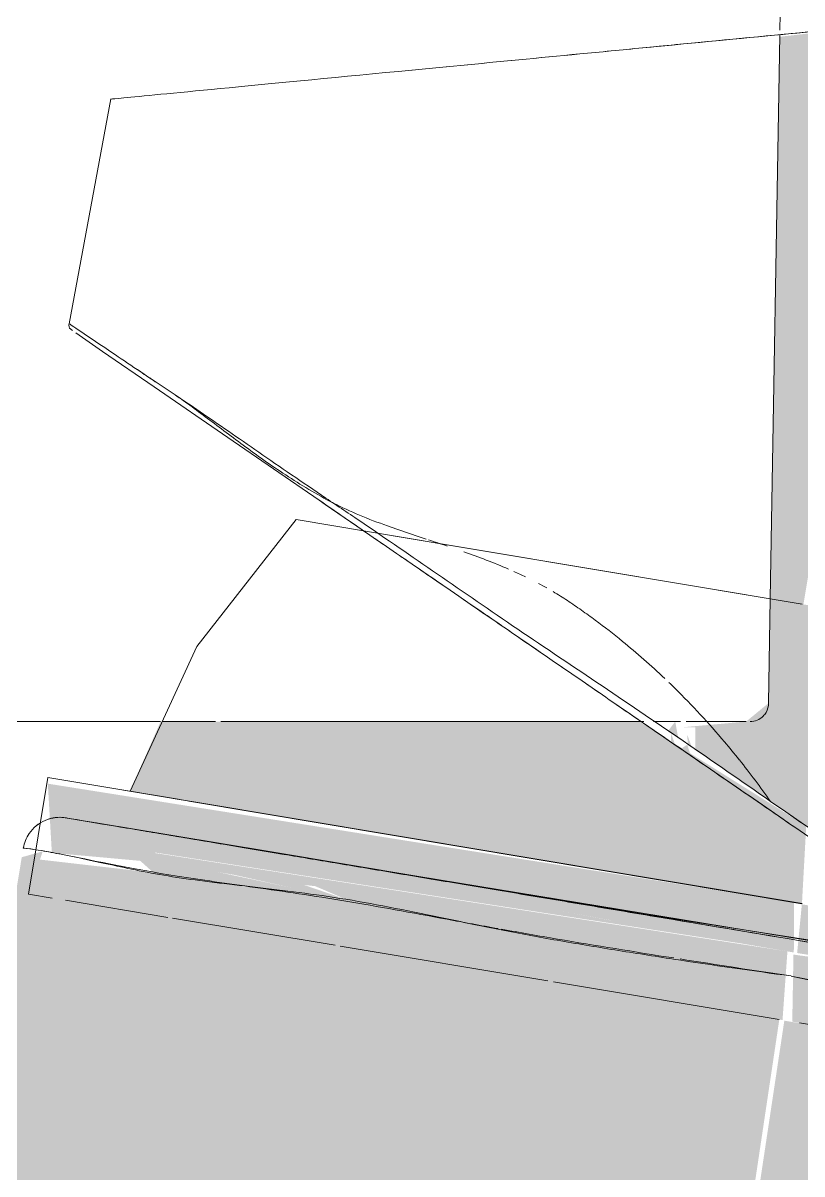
# Model space of a CAD drawing. Header units: millimetres. Extents: x 97900 to 162318, y -1987 to 22028.
# Drawn here: x 134979.08 to 135000.22, y 9205.17 to 9236.4 of the extents above; entities that cross this region are included whole.
import ezdxf

# ---------------------------------------------------------------- set-up
doc = ezdxf.new("R2010")
doc.units = ezdxf.units.MM
for name, color, linetype, lineweight in [('0-1', 7, 'Continuous', 9), ('A-GENM', 7, 'Continuous', 9), ('A-WALL-PATT', 7, 'Continuous', 9), ('P-SANR-FIXT', 7, 'Continuous', 9)]:
    doc.layers.add(name, color=color, linetype=linetype, lineweight=lineweight)
doc.layers.add('0-2', color=7, linetype='Continuous', lineweight=9, transparency=0.7)

# ---------------------------------------------------------------- blocks, each defined once
blk = doc.blocks.new('смеситель для раковины - Default-30607276-Развертка 3_35-2')
at = {"layer": '0-2'}
for points in [[(-110749.052, 9220.624), (-110746.446, 9236.396), (-110749.696, 9236.026), (-110749.946, 9220.774), (-110749.116, 9220.635)], [(-110749.092, 9212.511), (-110748.977, 9214.613), (-110753.5, 9217.446), (-110766.498, 9217.446), (-110767.328, 9215.556), (-110749.092, 9212.511)], [(-110766.039, 9100), (-110765.405, 9100.265), (-110756.983, 9146.259), (-110751.143, 9165.845), (-110743.604, 9177.871), (-110732.756, 9187.53), (-110720.352, 9193.694), (-110706.528, 9196.941), (-110681.98, 9199.119), (-110657.263, 9201.231), (-110645.7, 9202.512), (-110630.968, 9205.012), (-110630.728, 9204.646), (-110630.85, 9204.521), (-110630.567, 9204.18), (-110630.436, 9203.969), (-110630.227, 9203.757), (-110630.217, 9203.6), (-110620.747, 9204.62), (-110616.155, 9208.01), (-110617.159, 9214.133), (-110622.767, 9216.297), (-110724.907, 9207.551), (-110727.479, 9207.619), (-110729.059, 9207.459), (-110729.153, 9205.93), (-110749.571, 9209.33), (-110765.99, 9100.322)], [(-110772.923, 9100), (-110766.056, 9100), (-110749.707, 9209.362), (-110770.086, 9212.766), (-110769.697, 9213.925), (-110770.267, 9213.765), (-110787.561, 9108.69), (-110788.957, 9100), (-110773.965, 9100)]]:
    blk.add_hatch(color=256, dxfattribs=at).paths.add_polyline_path(points)
h = blk.add_hatch(color=256, dxfattribs=at)
h.paths.add_polyline_path([(-110749.093, 9212.504), (-110749.309, 9212.547), (-110749.133, 9212.511)])
h.paths.add_polyline_path([(-110748.764, 9214.467), (-110747.813, 9220.417), (-110749.952, 9220.775), (-110750, 9217.946), (-110750.607, 9217.446), (-110752.305, 9217.293), (-110751.985, 9217.293), (-110751.985, 9216.669), (-110748.903, 9214.563)])
h = blk.add_hatch(color=256, dxfattribs=at)
h.paths.add_polyline_path([(-110752.077, 9216.732), (-110752.206, 9217.097), (-110752.19, 9216.81)])
h.paths.add_polyline_path([(-110752.449, 9216.986), (-110752.531, 9217.446), (-110752.735, 9217.181), (-110752.531, 9217.042)])
h = blk.add_hatch(color=256, dxfattribs=at)
h.paths.add_polyline_path([(-110752.531, 9216.81), (-110752.642, 9217.118), (-110752.642, 9216.886)])
h.paths.add_polyline_path([(-110752.111, 9216.521), (-110752.204, 9216.819), (-110752.38, 9216.706)])
h = blk.add_hatch(color=256, dxfattribs=at)
h.paths.add_polyline_path([(-110749.313, 9211.181), (-110749.31, 9212.54), (-110769.559, 9215.761), (-110769.45, 9213.884), (-110766.669, 9213.632), (-110766.654, 9213.893), (-110750.725, 9211.423), (-110749.355, 9211.188)])
h.paths.add_polyline_path([(-110754.21, 9212.042), (-110755.733, 9212.324), (-110754.332, 9212.061)])
h.paths.add_polyline_path([(-110761.468, 9212.623), (-110763.08, 9213.175), (-110764.593, 9213.308), (-110761.649, 9212.646)])
h = blk.add_hatch(color=256, dxfattribs=at)
h.paths.add_polyline_path([(-110754.84, 9212.287), (-110755.416, 9212.225), (-110755.416, 9212.311)])
h.paths.add_polyline_path([(-110749.62, 9209.348), (-110749.487, 9211.211), (-110767.42, 9213.998), (-110766.693, 9213.346), (-110769.772, 9213.701), (-110770.086, 9212.766), (-110749.707, 9209.362)])
h.paths.add_polyline_path([(-110761.468, 9212.623), (-110764.955, 9213.365), (-110763.588, 9213.127), (-110762.302, 9212.979), (-110761.649, 9212.7)])
h = blk.add_hatch(color=256, dxfattribs=at)
h.paths.add_polyline_path([(-110744.447, 9210.387), (-110742.767, 9210.282), (-110744.396, 9210.38)])
h.paths.add_polyline_path([(-110730.799, 9208.288), (-110730.466, 9208.453), (-110728.861, 9208.466), (-110728.892, 9209.137), (-110749.095, 9212.487), (-110749.223, 9211.165), (-110730.831, 9208.291)])
h.paths.add_polyline_path([(-110738.538, 9209.592), (-110740.793, 9209.938), (-110738.821, 9209.64)])
h.paths.add_polyline_path([(-110742.171, 9209.667), (-110746.248, 9210.162), (-110742.767, 9209.74)])
h = blk.add_hatch(color=256, dxfattribs=at)
h.paths.add_polyline_path([(-110729.153, 9205.93), (-110729.101, 9207.663), (-110732.756, 9208.049), (-110737.049, 9209.046), (-110739.672, 9209.64), (-110740.849, 9209.981), (-110749.323, 9211.123), (-110749.355, 9209.303), (-110729.778, 9206.034)])
h.paths.add_polyline_path([(-110729.011, 9208.071), (-110729.101, 9208.369), (-110729.089, 9208.08)])
h.paths.add_polyline_path([(-110732.609, 9208.691), (-110733.069, 9208.89), (-110732.756, 9208.721)])
h.paths.add_polyline_path([(-110739.672, 9209.64), (-110743.306, 9210.151), (-110741.59, 9209.968), (-110740.442, 9209.844), (-110739.756, 9209.662)])
at = {"layer": '0-1'}
for p, q in [((-110767.846, 9234.344), (-110768.978, 9228.234)), ((-110769.558, 9215.929), (-110770.086, 9212.766)), ((-110769.081, 9214.835), (-110768.491, 9214.737)), ((-110768.491, 9214.737), (-110768.017, 9214.657)), ((-110767.767, 9214.615), (-110764.513, 9214.072)), ((-110764.395, 9214.052), (-110758.895, 9213.136)), ((-110758.616, 9213.09), (-110753.329, 9212.213)), ((-110753.329, 9212.213), (-110730.341, 9208.602))]:
    blk.add_line(p, q, dxfattribs=at)
at = {"layer": '0-1', "flags": 128}
for points in [[(-110768.981, 9228.243), (-110768.989, 9228.197), (-110768.984, 9228.154), (-110768.968, 9228.117), (-110768.893, 9228.055)], [(-110767.328, 9215.556), (-110765.515, 9219.487), (-110762.815, 9222.927)], [(-110769.085, 9214.836), (-110767.476, 9214.568), (-110763.49, 9213.907), (-110759.492, 9213.246), (-110755.184, 9212.538), (-110745.427, 9210.933), (-110708.419, 9209.88), (-110652.406, 9200.635)]]:
    blk.add_lwpolyline(points, dxfattribs=at)
at = {"layer": 'P-SANR-FIXT'}
for p, q in [((-110760.829, 9222.595), (-110762.815, 9222.927)), ((-110762.815, 9222.927), (-110760.829, 9222.595)), ((-110758.408, 9222.19), (-110760.829, 9222.595)), ((-110760.829, 9222.595), (-110749.083, 9220.629)), ((-110749.083, 9220.629), (-110758.408, 9222.19)), ((-110769.558, 9215.929), (-110767.548, 9215.593)), ((-110749.091, 9212.511), (-110769.558, 9215.929)), ((-110767.548, 9215.593), (-110766.019, 9215.338)), ((-110767.328, 9215.555), (-110765.94, 9215.323)), ((-110765.94, 9215.323), (-110767.328, 9215.555)), ((-110765.731, 9215.288), (-110749.092, 9212.504)), ((-110749.092, 9212.504), (-110765.731, 9215.288)), ((-110765.649, 9215.276), (-110749.092, 9212.511)), ((-110749.531, 9214.993), (-110749.946, 9215.279)), ((-110749.119, 9214.711), (-110749.531, 9214.993)), ((-110769.443, 9212.658), (-110770.086, 9212.766)), ((-110770.086, 9212.766), (-110769.443, 9212.658)), ((-110766.302, 9212.134), (-110769.084, 9212.598)), ((-110769.084, 9212.598), (-110766.302, 9212.134)), ((-110761.76, 9211.375), (-110766.177, 9212.113)), ((-110766.177, 9212.113), (-110761.76, 9211.375)), ((-110755.99, 9210.411), (-110761.629, 9211.353)), ((-110761.629, 9211.353), (-110755.99, 9210.411)), ((-110749.709, 9209.362), (-110755.834, 9210.385)), ((-110755.834, 9210.385), (-110749.709, 9209.362)), ((-110749.388, 9210.541), (-110746.256, 9209.872)), ((-110742.091, 9209.107), (-110749.388, 9210.541)), ((-110749.155, 9209.27), (-110737.59, 9207.339)), ((-110729.153, 9205.93), (-110749.155, 9209.27))]:
    blk.add_line(p, q, dxfattribs=at)
at = {"layer": 'P-SANR-FIXT', "flags": 128}
for points in [[(-110762.199, 9223.454), (-110764.678, 9225.158), (-110766.673, 9226.529), (-110768.071, 9227.49), (-110768.799, 9227.99), (-110768.799, 9227.99), (-110768.071, 9227.49), (-110766.673, 9226.529), (-110764.678, 9225.158), (-110762.199, 9223.454)], [(-110749.946, 9215.279), (-110749.531, 9214.993), (-110749.116, 9214.708), (-110748.7, 9214.423), (-110748.285, 9214.138), (-110747.87, 9213.852)], [(-110770.226, 9214.013), (-110770.23, 9214.014), (-110770.233, 9214.014)], [(-110770.233, 9214.014), (-110770.23, 9214.014), (-110770.226, 9214.013)]]:
    blk.add_lwpolyline(points, dxfattribs=at)
at = {"layer": 'P-SANR-FIXT'}
for points, knots in [([(-110746.412, 9236.4), (-110748.86, 9236.164), (-110753.758, 9235.692), (-110760.304, 9235.062), (-110765.257, 9234.585), (-110767.493, 9234.37), (-110767.828, 9234.337), (-110767.828, 9234.337)], [-1, -1, -1, -1, -0.8888889, -0.7777778, -0.6666667, -0.5555556, -0.5, -0.5, -0.5, -0.5]), ([(-110768.975, 9228.238), (-110768.975, 9228.238), (-110768.765, 9228.097), (-110767.978, 9227.567), (-110767.059, 9226.945), (-110766.098, 9226.31), (-110764.798, 9225.424), (-110763.378, 9224.436), (-110762.14, 9223.594), (-110760.843, 9222.727), (-110759.137, 9221.55), (-110756.965, 9220.053), (-110753.906, 9218.007), (-110751.523, 9216.387), (-110749.946, 9215.279)], [0.5000002, 0.5000002, 0.5000002, 0.5000002, 0.5555556, 0.6111111, 0.6388889, 0.6666667, 0.7083333, 0.75, 0.7708333, 0.7916667, 0.8333333, 0.875, 0.9166667, 1, 1, 1, 1]), ([(-110766.215, 9226.384), (-110766.362, 9226.483), (-110766.647, 9226.67), (-110767.174, 9227.023), (-110767.978, 9227.567), (-110768.45, 9227.885), (-110768.66, 9228.027)], [0.3333333, 0.3333333, 0.3333333, 0.3333333, 0.3472222, 0.3611111, 0.3888889, 0.4444444, 0.4444444, 0.4444444, 0.4444444]), ([(-110761.813, 9223.376), (-110762.042, 9223.494), (-110762.484, 9223.743), (-110763.318, 9224.265), (-110764.273, 9224.948), (-110765.131, 9225.604), (-110765.766, 9226.076), (-110766.068, 9226.285), (-110766.215, 9226.384)], [0.2222222, 0.2222222, 0.2222222, 0.2222222, 0.2361111, 0.25, 0.2777778, 0.3055556, 0.3194444, 0.3333333, 0.3333333, 0.3333333, 0.3333333]), ([(-110762.199, 9223.454), (-110761.307, 9222.841), (-110759.157, 9221.364), (-110756.783, 9219.732), (-110755.427, 9218.8)], [0, 0, 0, 0, 0.444444, 1, 1, 1, 1]), ([(-110759.294, 9222.398), (-110759.65, 9222.517), (-110760.269, 9222.722), (-110761.11, 9223.039), (-110761.584, 9223.259), (-110761.813, 9223.376)], [0.17630823, 0.17630823, 0.17630823, 0.17630823, 0.19444444, 0.20833333, 0.22222222, 0.22222222, 0.22222222, 0.22222222]), ([(-110752.817, 9218.616), (-110753.19, 9218.969), (-110753.81, 9219.514), (-110754.574, 9220.108), (-110755.076, 9220.469), (-110755.329, 9220.643), (-110755.457, 9220.728)], [0.06119056, 0.06119056, 0.06119056, 0.06119056, 0.08333333, 0.09722222, 0.10416667, 0.11111111, 0.11111111, 0.11111111, 0.11111111]), ([(-110755.427, 9218.8), (-110754.939, 9218.465), (-110753.706, 9217.617), (-110752.45, 9216.754), (-110751.691, 9216.232)], [0, 0, 0, 0, 0.4, 1, 1, 1, 1]), ([(-110750.793, 9216.408), (-110750.925, 9216.573), (-110751.485, 9217.255), (-110752.127, 9217.948), (-110752.647, 9218.454), (-110752.704, 9218.508)], [0.01909563, 0.01909563, 0.01909563, 0.01909563, 0.02777778, 0.05555556, 0.05894689, 0.05894689, 0.05894689, 0.05894689]), ([(-110769.073, 9214.834), (-110769.26, 9214.867), (-110769.555, 9214.828), (-110769.883, 9214.627), (-110770.108, 9214.377), (-110770.201, 9214.153), (-110770.225, 9214.013)], [0, 0, 0, 0, 0.363636, 0.545455, 0.727273, 1, 1, 1, 1]), ([(-110769.073, 9214.834), (-110769.26, 9214.867), (-110769.555, 9214.828), (-110769.883, 9214.627), (-110770.108, 9214.377), (-110770.201, 9214.153), (-110770.225, 9214.013)], [0, 0, 0, 0, 0.363636, 0.545455, 0.727273, 1, 1, 1, 1]), ([(-110769.073, 9214.834), (-110769.26, 9214.867), (-110769.555, 9214.827), (-110769.882, 9214.627), (-110770.107, 9214.377), (-110770.201, 9214.153), (-110770.225, 9214.013)], [0, 0, 0, 0, 0.363636, 0.545455, 0.727273, 1, 1, 1, 1]), ([(-110769.073, 9214.834), (-110769.26, 9214.867), (-110769.555, 9214.827), (-110769.882, 9214.627), (-110770.107, 9214.377), (-110770.201, 9214.153), (-110770.225, 9214.013)], [0, 0, 0, 0, 0.363636, 0.545455, 0.727273, 1, 1, 1, 1]), ([(-110769.632, 9214.766), (-110769.719, 9214.728), (-110769.883, 9214.627), (-110770.108, 9214.377), (-110770.201, 9214.153), (-110770.225, 9214.013)], [0.3636364, 0.3636364, 0.3636364, 0.3636364, 0.5454545, 0.7272727, 1, 1, 1, 1]), ([(-110769.631, 9214.765), (-110769.719, 9214.727), (-110769.882, 9214.627), (-110770.107, 9214.377), (-110770.201, 9214.153), (-110770.225, 9214.013)], [0.3636364, 0.3636364, 0.3636364, 0.3636364, 0.5454545, 0.7272727, 1, 1, 1, 1]), ([(-110769.073, 9214.834), (-110769, 9214.822), (-110768.294, 9214.704), (-110766.607, 9214.421), (-110765.605, 9214.254), (-110764.453, 9214.061), (-110763.374, 9213.88), (-110762.445, 9213.725), (-110761.475, 9213.562), (-110760.188, 9213.347), (-110758.538, 9213.071), (-110757.376, 9212.876), (-110756.782, 9212.777)], [0, 0, 0, 0, 0.25, 0.3125, 0.375, 0.4375, 0.5, 0.53125, 0.5625, 0.625, 0.6875, 0.75, 0.75, 0.75, 0.75]), ([(-110763.09, 9213.833), (-110763.545, 9213.909), (-110764.411, 9214.054), (-110765.566, 9214.247), (-110766.486, 9214.401), (-110766.991, 9214.485), (-110767.191, 9214.519)], [0.5, 0.5, 0.5, 0.5, 0.5625, 0.625, 0.6875, 0.7337293, 0.7337293, 0.7337293, 0.7337293]), ([(-110749.388, 9210.543), (-110750.446, 9210.684), (-110752.052, 9210.914), (-110754.173, 9211.249), (-110755.741, 9211.506), (-110757.264, 9211.79), (-110759.218, 9212.195), (-110761.515, 9212.669), (-110763.986, 9212.962), (-110766.121, 9213.198), (-110767.852, 9213.557), (-110769.148, 9213.845), (-110769.977, 9213.986), (-110770.196, 9214.016), (-110770.226, 9214.013)], [0, 0, 0, 0, 0.1, 0.15, 0.2, 0.25, 0.3, 0.4, 0.5, 0.6, 0.7, 0.8, 0.9, 1, 1, 1, 1]), ([(-110756.721, 9212.767), (-110757.313, 9212.866), (-110758.474, 9213.06), (-110760.129, 9213.337), (-110761.422, 9213.553), (-110762.311, 9213.702), (-110762.699, 9213.767), (-110762.85, 9213.792)], [0.25, 0.25, 0.25, 0.25, 0.3125, 0.375, 0.4375, 0.46875, 0.4890903, 0.4890903, 0.4890903, 0.4890903]), ([(-110756.782, 9212.777), (-110756.188, 9212.678), (-110754.974, 9212.474), (-110752.471, 9212.056), (-110750.551, 9211.734), (-110749.242, 9211.515)], [0.75, 0.75, 0.75, 0.75, 0.8125, 0.875, 1, 1, 1, 1]), ([(-110749.242, 9211.515), (-110750.534, 9211.731), (-110752.434, 9212.049), (-110754.919, 9212.465), (-110756.128, 9212.668), (-110756.721, 9212.767)], [0, 0, 0, 0, 0.125, 0.1875, 0.25, 0.25, 0.25, 0.25])]:
    blk.add_open_spline(points, degree=3, knots=knots, dxfattribs=at)
for points in [[(-110751.999, 9235.862), (-110750.176, 9236.037), (-110748.294, 9236.218), (-110746.412, 9236.4)], [(-110755.332, 9235.541), (-110754.773, 9235.594), (-110754.203, 9235.649), (-110753.624, 9235.705)], [(-110753.624, 9235.705), (-110753.089, 9235.757), (-110752.547, 9235.809), (-110751.999, 9235.862)], [(-110758.55, 9235.231), (-110757.53, 9235.329), (-110756.452, 9235.433), (-110755.332, 9235.541)], [(-110764.879, 9234.621), (-110763.606, 9234.744), (-110761.955, 9234.903), (-110760.038, 9235.087)], [(-110760.038, 9235.087), (-110759.558, 9235.134), (-110759.061, 9235.182), (-110758.55, 9235.231)], [(-110767.493, 9234.37), (-110767.046, 9234.413), (-110766.151, 9234.499), (-110764.879, 9234.621)], [(-110767.828, 9234.337), (-110767.828, 9234.337), (-110767.716, 9234.348), (-110767.493, 9234.37)], [(-110768.66, 9228.027), (-110768.87, 9228.168), (-110768.975, 9228.239), (-110768.975, 9228.238)], [(-110760.989, 9222.623), (-110761.404, 9222.908), (-110761.808, 9223.185), (-110762.199, 9223.454)], [(-110760.417, 9222.229), (-110760.551, 9222.321), (-110760.684, 9222.413), (-110760.816, 9222.503)], [(-110758.721, 9222.207), (-110758.892, 9222.265), (-110759.062, 9222.321), (-110759.23, 9222.377)], [(-110758.849, 9221.152), (-110759.271, 9221.442), (-110759.686, 9221.727), (-110760.093, 9222.007)], [(-110757.056, 9221.582), (-110757.457, 9221.756), (-110757.864, 9221.909), (-110758.269, 9222.052)], [(-110756.596, 9221.372), (-110756.701, 9221.422), (-110756.806, 9221.471), (-110756.912, 9221.519)], [(-110756.017, 9221.071), (-110756.092, 9221.113), (-110756.166, 9221.153), (-110756.241, 9221.193)], [(-110757.244, 9220.048), (-110757.596, 9220.29), (-110757.944, 9220.53), (-110758.289, 9220.767)], [(-110755.457, 9220.728), (-110755.585, 9220.812), (-110755.714, 9220.893), (-110755.844, 9220.971)], [(-110755.428, 9218.8), (-110755.97, 9219.173), (-110756.506, 9219.542), (-110757.035, 9219.905)], [(-110754.609, 9218.238), (-110754.746, 9218.332), (-110754.883, 9218.426), (-110755.02, 9218.52)], [(-110753.367, 9217.384), (-110753.645, 9217.575), (-110753.922, 9217.765), (-110754.197, 9217.955)], [(-110751.691, 9216.232), (-110752.252, 9216.618), (-110752.812, 9217.002), (-110753.367, 9217.384)], [(-110749.946, 9215.279), (-110750.22, 9215.668), (-110750.502, 9216.044), (-110750.791, 9216.406)], [(-110749.815, 9214.943), (-110750.441, 9215.373), (-110751.066, 9215.803), (-110751.691, 9216.232)], [(-110751.691, 9216.232), (-110751.074, 9215.808), (-110749.838, 9214.958), (-110748.6, 9214.108), (-110747.983, 9213.684)], [(-110769.073, 9214.834), (-110769.26, 9214.867), (-110769.457, 9214.841), (-110769.632, 9214.766)], [(-110769.286, 9214.847), (-110769.404, 9214.84), (-110769.522, 9214.812), (-110769.631, 9214.765)], [(-110769.073, 9214.834), (-110769.143, 9214.846), (-110769.215, 9214.85), (-110769.286, 9214.847)], [(-110767.397, 9214.553), (-110768.421, 9214.725), (-110768.999, 9214.821), (-110769.073, 9214.834)], [(-110749.15, 9214.486), (-110749.371, 9214.638), (-110749.593, 9214.79), (-110749.815, 9214.943)], [(-110770.226, 9214.013), (-110770.199, 9214.013), (-110770.103, 9214.002), (-110769.94, 9213.976)], [(-110769.665, 9213.931), (-110769.501, 9213.902), (-110769.303, 9213.866), (-110769.069, 9213.82)], [(-110768.984, 9213.803), (-110768.279, 9213.664), (-110767.282, 9213.45), (-110766.047, 9213.253)], [(-110766.047, 9213.253), (-110765.404, 9213.151), (-110764.696, 9213.054), (-110763.932, 9212.946)], [(-110763.932, 9212.946), (-110763.168, 9212.838), (-110762.346, 9212.719), (-110761.475, 9212.574)], [(-110761.475, 9212.574), (-110760.604, 9212.429), (-110759.682, 9212.258), (-110758.721, 9212.081)], [(-110758.721, 9212.081), (-110758.269, 9211.998), (-110757.809, 9211.913), (-110757.341, 9211.829)], [(-110757.253, 9211.813), (-110756.752, 9211.723), (-110756.243, 9211.633), (-110755.727, 9211.544)], [(-110755.727, 9211.544), (-110754.696, 9211.368), (-110753.638, 9211.199), (-110752.574, 9211.031)], [(-110734.721, 9209.085), (-110737.138, 9209.49), (-110741.976, 9210.299), (-110746.819, 9211.11), (-110749.242, 9211.515)], [(-110749.242, 9211.515), (-110747.593, 9211.239), (-110745.943, 9210.963), (-110744.295, 9210.687)], [(-110752.402, 9211.004), (-110751.396, 9210.846), (-110750.386, 9210.691), (-110749.388, 9210.543)]]:
    blk.add_open_spline(points, degree=3, dxfattribs=at)
blk = doc.blocks.new('TOY_Диспансер мыло - Дозатор Elegance new 11654 019001 хром-30642362-Развертка 3_35-2')
at = {"layer": 'A-GENM'}
for p, q in [((-110747.813, 9347.876), (-110749.693, 9236.209)), ((-110749.695, 9236.083), (-110749.952, 9220.775)), ((-110749.952, 9220.775), (-110750, 9217.946)), ((-110766.498, 9217.446), (-110819.313, 9217.446)), ((-110765.01, 9217.446), (-110766.439, 9217.446)), ((-110753.381, 9217.446), (-110764.862, 9217.446)), ((-110752.386, 9217.446), (-110753.123, 9217.446)), ((-110750.607, 9217.446), (-110752.234, 9217.446))]:
    blk.add_line(p, q, dxfattribs=at)
for start, end in [(330, 0), (270, 315), (315, 330)]:
    blk.add_arc((-110750.5, 9217.946), 0.5, start, end, dxfattribs=at)

msp = doc.modelspace()

# ---------------------------------------------------------------- hatches: boundary and pattern name
at = {"layer": 'A-WALL-PATT'}
h = msp.add_hatch(dxfattribs=at)
h.set_pattern_fill('FP_16', color=256, style=0, pattern_type=2)
h.set_pattern_definition([(90, (135528.3, 8400), (-300, 2e-14), []), (180, (135528.3, 8400), (-4e-14, -300), [])])
h.paths.add_polyline_path([(134928.309, 8400), (134928.309, 8500), (134927.309, 8500), (134927.309, 8400)])
h.paths.add_polyline_path([(135092.651, 9245.536), (135092.988, 9245.02), (135093.492, 9244.729), (135094.306, 9243.711), (135094.168, 9243.076), (135094.511, 9243.997), (135092.652, 9245.534)])
h.paths.add_polyline_path([(135093.021, 9241.703), (135093.218, 9242.128), (135093.013, 9241.789)])
h.paths.add_polyline_path([(135063.01, 9238.111), (135067.575, 9238.728), (135067.575, 9238.938), (135065.02, 9238.655), (135063.373, 9238.236)])
h.paths.add_polyline_path([(135053.92, 9235.845), (135057.47, 9236.415), (135052.962, 9235.516), (135053.863, 9235.826)])
h.paths.add_polyline_path([(135041.373, 9231.714), (135041.373, 9231.981), (135041.079, 9231.683)])
h.paths.add_polyline_path([(135026.53, 9219.023), (135027.047, 9219.023), (135026.602, 9218.818)])
h.paths.add_polyline_path([(135022.843, 9215.034), (135023.338, 9214.872), (135022.955, 9214.741), (135022.866, 9214.972)])
h.paths.add_polyline_path([(135058.434, 9210.717), (135058.434, 9210.545), (135059.289, 9210.618)])
h.paths.add_polyline_path([(135094.549, 9214.173), (135095.074, 9214.402), (135095.074, 9214.306)])
h.paths.add_polyline_path([(135105.272, 9215.227), (135104.569, 9214.818), (135107.692, 9215.109), (135106.499, 9215.189), (135106.112, 9215.201)])
h.paths.add_polyline_path([(135126.467, 9216.894), (135126.738, 9216.739), (135126.555, 9216.892)])
h.paths.add_polyline_path([(135879.309, 8400), (135899.309, 8400), (135899.309, 10200), (134927.309, 10200), (134927.309, 9353.197), (134928.179, 9353.197), (134929.296, 9352.293), (134929.374, 9352.002), (134929.296, 9349.67), (134928.874, 9349.248), (134928.796, 9349.024), (134929.296, 9348.124), (134929.497, 9347.876), (134929.997, 9348.376), (134950.631, 9348.376), (134950.631, 9361.511), (134951.131, 9362.011), (134956.702, 9362.254), (134957.368, 9362.919), (134957.611, 9363.828), (134957.611, 9372.852), (134955.928, 9372.852), (134955.428, 9373.352), (134955.428, 9395.642), (134955.928, 9396.142), (134960.698, 9396.694), (134965.497, 9396.846), (134970.296, 9396.694), (134975.066, 9396.142), (134975.566, 9395.642), (134975.566, 9392.766), (135016.004, 9392.766), (135016.004, 9386.84), (134975.566, 9386.84), (134975.566, 9373.352), (134975.066, 9372.852), (134973.382, 9372.852), (134973.626, 9362.919), (134974.291, 9362.254), (134975.2, 9362.011), (134979.863, 9362.011), (134980.363, 9361.331), (134980.363, 9348.376), (135000.997, 9348.376), (135001.497, 9347.876), (134999.9, 9236.296), (135001.232, 9236.4), (135001.983, 9236.599), (135008.528, 9237.436), (135093.55, 9245.336), (135094.096, 9244.999), (135094.834, 9243.73), (135094.69, 9242.934), (135094.168, 9242.047), (135092.7, 9241.522), (135075.061, 9239.548), (135062.6, 9237.82), (135062.6, 9238.024), (135055.015, 9236.263), (135051.117, 9235.083), (135046.123, 9232.984), (135046.942, 9232.886), (135045.33, 9232.539), (135042.041, 9231.714), (135041.733, 9231.404), (135043.925, 9231.593), (135043.767, 9231.306), (135043.904, 9231.053), (135042.38, 9230.497), (135041.364, 9230.199), (135040.683, 9229.635), (135037.239, 9227.599), (135033.927, 9225.719), (135034.074, 9225.355), (135033.045, 9224.419), (135033.025, 9224.354), (135030.61, 9223.341), (135030.285, 9223.124), (135030.945, 9222.883), (135030.168, 9222.376), (135029.94, 9222.234), (135029.181, 9222.208), (135028.921, 9221.807), (135029.19, 9221.696), (135029.172, 9221.424), (135025.541, 9218.418), (135024.997, 9218.18), (135024.456, 9217.34), (135024.532, 9217.027), (135024.677, 9216.921), (135025.322, 9217.213), (135024.241, 9216.019), (135023.844, 9215.882), (135023.429, 9215.442), (135022.482, 9214.579), (135022.337, 9213.537), (135021.255, 9213.247), (135021.024, 9213), (135021.767, 9212.792), (135022.122, 9212.734), (135020.924, 9211.349), (135020.42, 9210.945), (135019.422, 9212.193), (135018.247, 9211.865), (135018.452, 9209.465), (135020.685, 9209.093), (135020.685, 9208.34), (135025.268, 9208.317), (135051.004, 9210.585), (135051.385, 9210.715), (135056.139, 9210.717), (135056.659, 9210.618), (135061.422, 9211.17), (135061.522, 9211.42), (135096.318, 9214.384), (135098.668, 9214.632), (135099.988, 9214.806), (135109.476, 9215.527), (135109.477, 9215.638), (135114.143, 9216.17), (135121.539, 9216.841), (135124.601, 9216.899), (135127.025, 9217.14), (135128.654, 9217.217), (135131.112, 9216.47), (135133.234, 9214.467), (135134.153, 9212.869), (135134.611, 9210.915), (135134.26, 9208.255), (135133.155, 9206.075), (135132.218, 9205.064), (135130.473, 9204.081), (135128.268, 9203.392), (135128.244, 9203.679), (135128.976, 9203.918), (135129.396, 9204.28), (135130.233, 9204.62), (135129.396, 9204.585), (135125.542, 9203.677), (135125.542, 9203.455), (135118.994, 9202.913), (135119.082, 9202.882), (135118.342, 9202.672), (135116.068, 9202.053), (135113.666, 9200.514), (135111.218, 9199.57), (135108.194, 9199.686), (135104.775, 9200.28), (135103.69, 9200.212), (135102.13, 9200.835), (135102.026, 9201.253), (135101.949, 9201.358), (135092.047, 9200.62), (135091.804, 9200.833), (135088.885, 9200.405), (135087.766, 9200.423), (135087.766, 9200.23), (135087.766, 9199.996), (135081.384, 9199.443), (135073.491, 9198.686), (135073.415, 9198.753), (135068.175, 9198.352), (135066.319, 9197.938), (135065.638, 9197.55), (135054.92, 9195.704), (135041.293, 9191.015), (135029.425, 9183.252), (135021.041, 9172.726), (135016.164, 9157.663), (135006.025, 9100), (135379.309, 9100), (135379.309, 9096.825), (135475.98, 9096.825), (135475.98, 8879.202), (135379.309, 8876.553), (135379.309, 8500), (135228.309, 8500), (135228.309, 8427.619), (135328.48, 8400.841), (135325.349, 8400), (135434.309, 8400), (135444.386, 8578.446), (135449.309, 8670), (135629.309, 8670), (135639.17, 8488.939), (135644.309, 8400), (135841.016, 8400)])
h.paths.add_polyline_path([(134927.309, 9100), (134960.352, 9100), (134972.525, 9174.832), (134979.223, 9213.99), (134979.641, 9214.013), (134979.74, 9214.371), (134979.751, 9215.929), (134982.072, 9215.761), (134982.675, 9217.446), (134929.997, 9217.446), (134929.497, 9217.946), (134929.287, 9339.173), (134927.309, 9339.854), (134927.309, 9339.263), (134928.652, 9338.801), (134929.287, 9337.911), (134929.287, 9309.332), (134928.079, 9308.124), (134927.309, 9308.124), (134927.309, 9123.299)])
h.paths.add_polyline_path([(135076.375, 9199.025), (135076.582, 9199.314), (135075.444, 9199.246), (135075.839, 9199.109), (135076.262, 9199.043)])
h.paths.add_polyline_path([(135102.092, 9201.485), (135101.949, 9201.679), (135101.949, 9201.487)])
h.paths.add_polyline_path([(135133.154, 9208.007), (135133.412, 9208.007), (135133.155, 9208.009)])
h.paths.add_polyline_path([(135132.824, 9206.226), (135133.28, 9206.822), (135132.876, 9206.3)])
h.paths.add_polyline_path([(135025.156, 9207.459), (135127.023, 9216.2), (135126.636, 9216.315), (135024.402, 9207.573), (135025.155, 9207.459)])
h.paths.add_polyline_path([(135030.314, 9208.394), (135028.517, 9208.241), (135029.99, 9208.361)])
h.paths.add_polyline_path([(135029.962, 9208.179), (135031.811, 9208.451), (135030.768, 9208.442), (135029.983, 9208.191)])
h.paths.add_polyline_path([(135034.68, 9208.293), (135035.472, 9208.563), (135035.308, 9208.732), (135035.301, 9208.859), (135033.823, 9208.393)])
h.paths.add_polyline_path([(135134.051, 9210.336), (135134.224, 9210.513), (135134.033, 9210.915)])
h.paths.add_polyline_path([(135088.325, 9213.784), (135088.646, 9213.944), (135088.618, 9213.825)])
h.paths.add_polyline_path([(135096.62, 9213.971), (135099.988, 9214.622), (135098.628, 9214.371), (135097.203, 9214.087)])
h.paths.add_polyline_path([(135023.441, 9214.426), (135023.727, 9215.162), (135024.027, 9215.194), (135023.452, 9214.441)])
h.paths.add_polyline_path([(135112.192, 9215.844), (135117.215, 9216.266), (135113.004, 9215.922), (135112.545, 9215.878)])
h.paths.add_polyline_path([(135124.601, 9216.899), (135125.365, 9217.085), (135125.169, 9216.947)])
h.paths.add_polyline_path([(135127.961, 9216.943), (135127.023, 9217.06), (135127.885, 9216.95)])
h.paths.add_polyline_path([(135015.138, 9218.134), (135026.368, 9224.752), (135029.275, 9226.258), (135028.508, 9225.672), (135029.846, 9226.147), (135032.84, 9228.147), (135030.849, 9227.138), (135022.715, 9222.571), (135015.085, 9218.143)])
h.paths.add_polyline_path([(135031.245, 9223.258), (135031.008, 9223.565), (135031.46, 9223.4)])
h.paths.add_polyline_path([(135038.466, 9228.844), (135039.641, 9229.359), (135039.434, 9229.359), (135038.552, 9228.88)])
h.paths.add_polyline_path([(135035.868, 9229.091), (135039.771, 9231.311), (135036.502, 9229.635), (135036.184, 9229.261)])
h.paths.add_polyline_path([(135043.408, 9231.731), (135043.767, 9231.988), (135043.767, 9231.774)])
h.paths.add_polyline_path([(135044.298, 9232.794), (135045.601, 9233.577), (135044.584, 9232.984), (135044.348, 9232.827)])
h.paths.add_polyline_path([(135048.949, 9233.802), (135048.272, 9234.007), (135052.075, 9234.799), (135051.766, 9234.462), (135049.389, 9233.897)])
h.paths.add_polyline_path([(135048.116, 9233.502), (135048.658, 9233.759), (135048.232, 9233.543)])
h.paths.add_polyline_path([(135061.297, 9237.417), (135063.01, 9237.694), (135061.406, 9237.43)])
h.paths.add_polyline_path([(135061.066, 9237.465), (135061.818, 9237.787), (135061.297, 9237.519)])

# ---------------------------------------------------------------- block references
at = {"layer": 'P-SANR-FIXT'}
for name in ['TOY_Диспансер мыло - Дозатор Elegance new 11654 019001 хром-30642362-Развертка 3_35-2', 'смеситель для раковины - Default-30607276-Развертка 3_35-2']:
    msp.add_blockref(name, (245749.309, 0), dxfattribs=at)

doc.saveas('drawing.dxf')
